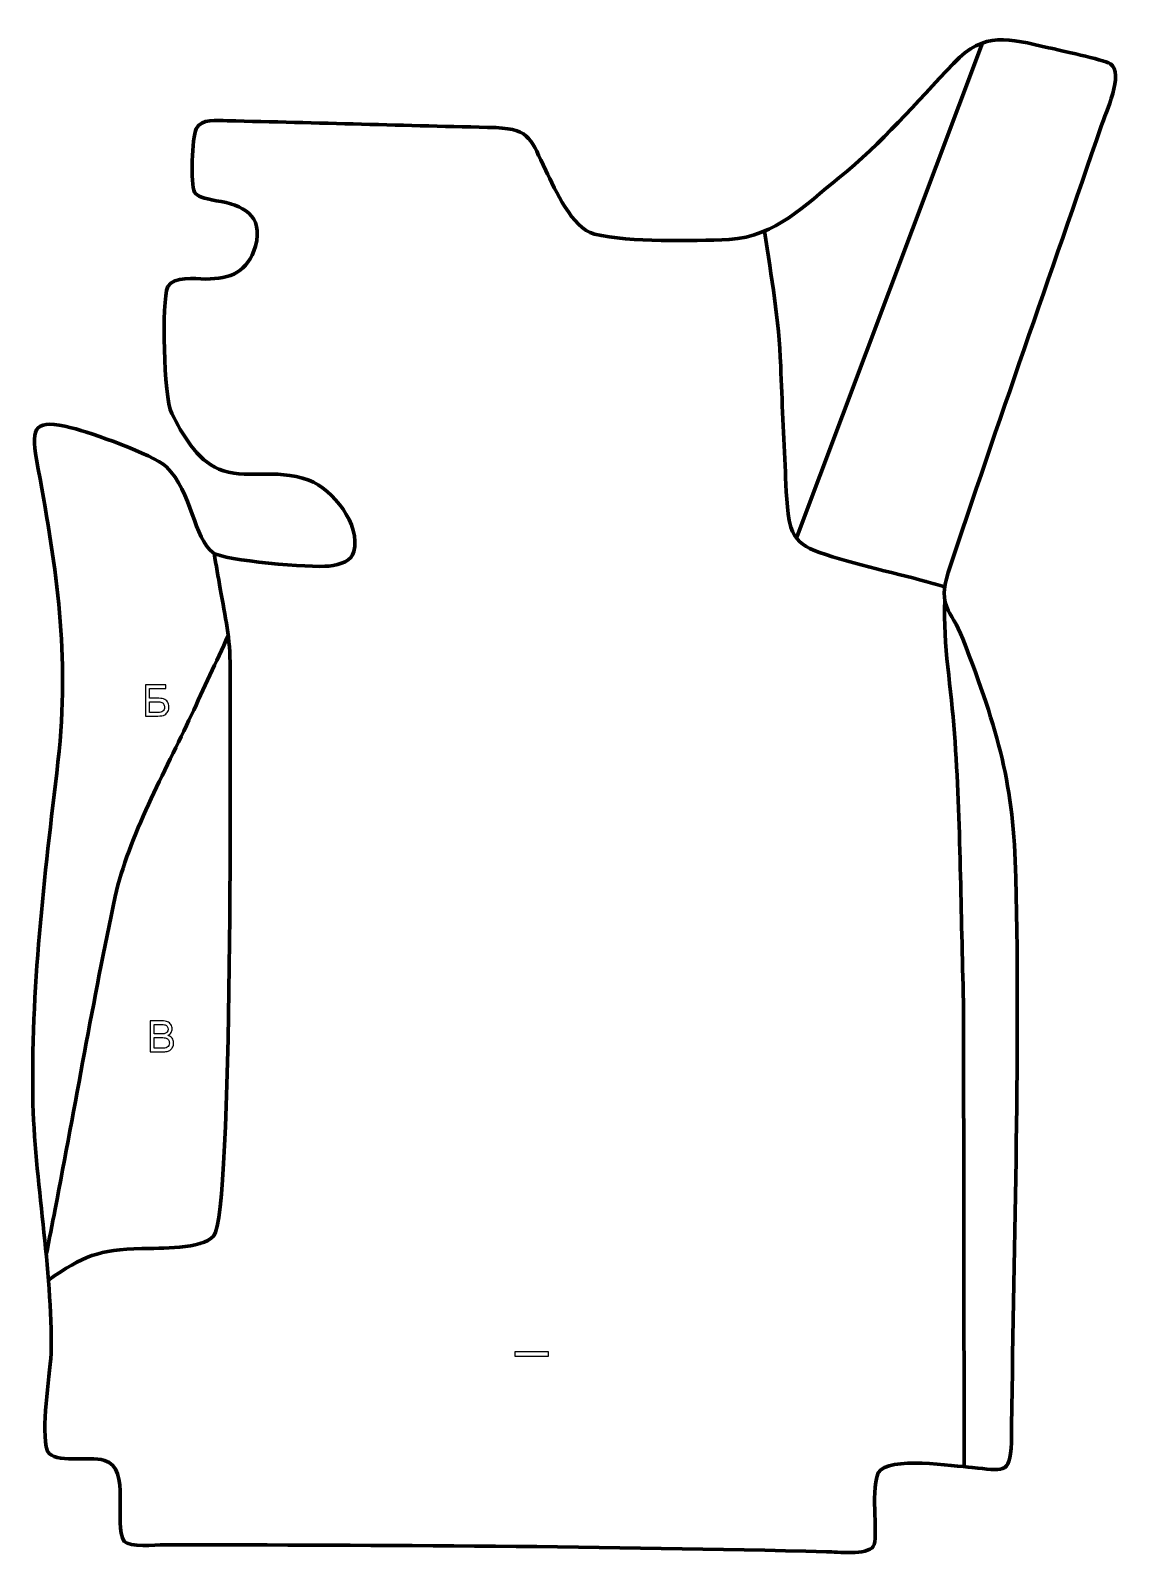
# Model space of a CAD drawing. Header units: millimetres. Extents: x 933 to 1571, y -98 to 792.
import ezdxf

# ---------------------------------------------------------------- set-up
doc = ezdxf.new("R2010")
doc.units = ezdxf.units.MM
doc.header["$MEASUREMENT"] = 0
doc.layers.add('layer 2', color=7, linetype='Continuous')
doc.layers.add('layer 3', color=7, linetype='Continuous')

msp = doc.modelspace()

# ---------------------------------------------------------------- linework, layer by layer
at = {"layer": 'layer 2', "color": 142, "lineweight": 158}
msp.add_open_spline([(1379.6123, 495.5292), (1379.6123, 495.5292), (1488.3872, 785.0883), (1488.3872, 785.0883)], degree=3, dxfattribs=at)
for points, knots in [([(1361.0925, 675.193), (1365.3074, 647.6148), (1369.5461, 624.5424), (1370.6208, 596.3384), (1370.6208, 596.3384), (1371.4065, 575.7179), (1372.4009, 555.1114), (1373.3572, 534.4986), (1373.3572, 534.4986), (1373.7293, 526.5306), (1374.1872, 510.477), (1376.3016, 503.1188), (1376.3016, 503.1188), (1376.3016, 503.1188), (1376.5128, 502.3838), (1376.5128, 502.3838), (1376.5128, 502.3838), (1378.8556, 495.0847), (1383.832, 491.3648), (1389.8371, 488.9491), (1389.8371, 488.9491), (1407.7521, 481.7424), (1436.041, 476.0475), (1455.4372, 470.5869), (1455.4372, 470.5869), (1459.1008, 469.5505), (1462.7644, 468.5144), (1466.4283, 467.4794)], [0, 0, 0, 0, 0.125, 0.125, 0.125, 0.125, 0.25, 0.25, 0.25, 0.25, 0.375, 0.375, 0.375, 0.375, 0.5, 0.5, 0.5, 0.5, 0.625, 0.625, 0.625, 0.625, 0.75, 0.75, 0.75, 0.75, 1, 1, 1, 1]), ([(943.0939, 62.6464), (963.5087, 76.8503), (972.2099, 80.256), (997.5412, 81.034), (997.5412, 81.034), (1007.8371, 81.3081), (1032.6099, 80.3491), (1039.6499, 88.3942), (1039.6499, 88.3942), (1051.0558, 102.9706), (1049.002, 382.8861), (1049.1903, 420.253), (1049.1903, 420.253), (1049.2767, 437.4022), (1046.2931, 449.7369), (1043.3813, 466.2947), (1043.3813, 466.2947), (1042.1831, 473.2102), (1040.985, 480.1258), (1039.7888, 487.0417)], [0, 0, 0, 0, 0.16666667, 0.16666667, 0.16666667, 0.16666667, 0.33333333, 0.33333333, 0.33333333, 0.33333333, 0.5, 0.5, 0.5, 0.5, 0.66666667, 0.66666667, 0.66666667, 0.66666667, 1, 1, 1, 1]), ([(1466.4527, 459.515), (1465.3658, 433.3587), (1470.3088, 408.0044), (1472.1304, 381.8516), (1472.1304, 381.8516), (1475.7199, 330.3143), (1475.8064, 276.7039), (1477.3675, 224.8422), (1477.3675, 224.8422), (1477.3675, 224.8422), (1477.7892, -46.3939), (1477.7892, -46.3939)], [0, 0, 0, 0, 0.25, 0.25, 0.25, 0.25, 0.5, 0.5, 0.5, 0.5, 1, 1, 1, 1]), ([(941.7904, 77.4099), (943.5268, 86.3096), (945.2632, 95.2093), (946.9996, 104.1091), (946.9996, 104.1091), (958.7886, 164.8238), (969.1888, 226.0911), (982.0158, 286.5579), (982.0158, 286.5579), (989.8863, 321.6542), (1011.2104, 359.6634), (1026.55, 392.6304), (1026.55, 392.6304), (1033.744, 408.0911), (1040.9048, 423.5672), (1048.0909, 439.0316)], [0, 0, 0, 0, 0.2, 0.2, 0.2, 0.2, 0.4, 0.4, 0.4, 0.4, 0.6, 0.6, 0.6, 0.6, 1, 1, 1, 1])]:
    msp.add_open_spline(points, degree=3, knots=knots, dxfattribs=at)
at = {"layer": 'layer 2', "color": 142}
for points, knots in [([(999.733, 410.1781), (999.733, 410.1781), (1011.544, 410.1781), (1011.544, 410.1781), (1011.544, 410.1781), (1011.544, 410.1781), (1011.544, 408.0445), (1011.544, 408.0445), (1011.544, 408.0445), (1011.544, 408.0445), (1002.146, 408.0445), (1002.146, 408.0445), (1002.146, 408.0445), (1002.146, 408.0445), (1002.146, 402.4311), (1002.146, 402.4311), (1002.146, 402.4311), (1002.146, 402.4311), (1006.4894, 402.4311), (1006.4894, 402.4311), (1006.4894, 402.4311), (1008.0938, 402.4311), (1009.3681, 402.2787), (1010.3163, 401.9697), (1010.3163, 401.9697), (1011.2646, 401.6649), (1012.0224, 401.0891), (1012.5939, 400.2382), (1012.5939, 400.2382), (1013.1654, 399.3916), (1013.449, 398.4052), (1013.449, 397.2791), (1013.449, 397.2791), (1013.449, 396.3605), (1013.2458, 395.5011), (1012.8352, 394.7053), (1012.8352, 394.7053), (1012.4245, 393.9052), (1011.8149, 393.2532), (1011.0021, 392.7495), (1011.0021, 392.7495), (1010.1936, 392.2457), (1008.8093, 391.9917), (1006.8577, 391.9917), (1006.8577, 391.9917), (1006.8577, 391.9917), (999.733, 391.9917), (999.733, 391.9917), (999.733, 391.9917), (999.733, 391.9917), (999.733, 410.1781), (999.733, 410.1781)], [0, 0, 0, 0, 0.07142857, 0.07142857, 0.07142857, 0.07142857, 0.14285714, 0.14285714, 0.14285714, 0.14285714, 0.21428571, 0.21428571, 0.21428571, 0.21428571, 0.28571429, 0.28571429, 0.28571429, 0.28571429, 0.35714286, 0.35714286, 0.35714286, 0.35714286, 0.42857143, 0.42857143, 0.42857143, 0.42857143, 0.5, 0.5, 0.5, 0.5, 0.57142857, 0.57142857, 0.57142857, 0.57142857, 0.64285714, 0.64285714, 0.64285714, 0.64285714, 0.71428571, 0.71428571, 0.71428571, 0.71428571, 0.78571429, 0.78571429, 0.78571429, 0.78571429, 0.85714286, 0.85714286, 0.85714286, 0.85714286, 1, 1, 1, 1]), ([(1002.146, 394.0491), (1002.146, 394.0491), (1006.9593, 394.0491), (1006.9593, 394.0491), (1006.9593, 394.0491), (1008.2589, 394.0491), (1009.2326, 394.3116), (1009.8845, 394.8407), (1009.8845, 394.8407), (1010.5322, 395.3699), (1010.8582, 396.1615), (1010.8582, 397.2156), (1010.8582, 397.2156), (1010.8582, 397.9692), (1010.6719, 398.5957), (1010.2994, 399.0995), (1010.2994, 399.0995), (1009.9269, 399.6032), (1009.4104, 399.9377), (1008.75, 400.1028), (1008.75, 400.1028), (1008.0854, 400.2679), (1006.9551, 400.3483), (1005.3591, 400.3483), (1005.3591, 400.3483), (1005.3591, 400.3483), (1002.146, 400.3483), (1002.146, 400.3483), (1002.146, 400.3483), (1002.146, 400.3483), (1002.146, 394.0491), (1002.146, 394.0491)], [0, 0, 0, 0, 0.11111111, 0.11111111, 0.11111111, 0.11111111, 0.22222222, 0.22222222, 0.22222222, 0.22222222, 0.33333333, 0.33333333, 0.33333333, 0.33333333, 0.44444444, 0.44444444, 0.44444444, 0.44444444, 0.55555556, 0.55555556, 0.55555556, 0.55555556, 0.66666667, 0.66666667, 0.66666667, 0.66666667, 0.77777778, 0.77777778, 0.77777778, 0.77777778, 1, 1, 1, 1]), ([(1002.4459, 195.8378), (1002.4459, 195.8378), (1002.4459, 214.0242), (1002.4459, 214.0242), (1002.4459, 214.0242), (1002.4459, 214.0242), (1009.27, 214.0242), (1009.27, 214.0242), (1009.27, 214.0242), (1010.6586, 214.0242), (1011.7719, 213.8422), (1012.6144, 213.4739), (1012.6144, 213.4739), (1013.4526, 213.1056), (1014.1087, 212.5383), (1014.5829, 211.7721), (1014.5829, 211.7721), (1015.0612, 211.0101), (1015.2983, 210.21), (1015.2983, 209.3718), (1015.2983, 209.3718), (1015.2983, 208.5971), (1015.0866, 207.8647), (1014.6675, 207.1789), (1014.6675, 207.1789), (1014.2484, 206.4931), (1013.6134, 205.9385), (1012.7625, 205.5152), (1012.7625, 205.5152), (1013.8632, 205.1935), (1014.7099, 204.6431), (1015.2983, 203.8642), (1015.2983, 203.8642), (1015.891, 203.0895), (1016.1873, 202.1709), (1016.1873, 201.1125), (1016.1873, 201.1125), (1016.1873, 200.2574), (1016.0053, 199.4658), (1015.6454, 198.7334), (1015.6454, 198.7334), (1015.2856, 198.001), (1014.8411, 197.438), (1014.3119, 197.0401), (1014.3119, 197.0401), (1013.7828, 196.6464), (1013.1181, 196.3458), (1012.3223, 196.1426), (1012.3223, 196.1426), (1011.5222, 195.9394), (1010.5443, 195.8378), (1009.3843, 195.8378), (1009.3843, 195.8378), (1009.3843, 195.8378), (1002.4459, 195.8378), (1002.4459, 195.8378)], [0, 0, 0, 0, 0.06666667, 0.06666667, 0.06666667, 0.06666667, 0.13333333, 0.13333333, 0.13333333, 0.13333333, 0.2, 0.2, 0.2, 0.2, 0.26666667, 0.26666667, 0.26666667, 0.26666667, 0.33333333, 0.33333333, 0.33333333, 0.33333333, 0.4, 0.4, 0.4, 0.4, 0.46666667, 0.46666667, 0.46666667, 0.46666667, 0.53333333, 0.53333333, 0.53333333, 0.53333333, 0.6, 0.6, 0.6, 0.6, 0.66666667, 0.66666667, 0.66666667, 0.66666667, 0.73333333, 0.73333333, 0.73333333, 0.73333333, 0.8, 0.8, 0.8, 0.8, 0.86666667, 0.86666667, 0.86666667, 0.86666667, 1, 1, 1, 1]), ([(1004.8589, 206.3788), (1004.8589, 206.3788), (1008.7917, 206.3788), (1008.7917, 206.3788), (1008.7917, 206.3788), (1009.8585, 206.3788), (1010.6247, 206.4508), (1011.0861, 206.5905), (1011.0861, 206.5905), (1011.7, 206.7725), (1012.1614, 207.0773), (1012.4704, 207.5006), (1012.4704, 207.5006), (1012.7795, 207.924), (1012.9361, 208.4531), (1012.9361, 209.0924), (1012.9361, 209.0924), (1012.9361, 209.6977), (1012.7922, 210.2311), (1012.5001, 210.6883), (1012.5001, 210.6883), (1012.2122, 211.1498), (1011.7973, 211.4673), (1011.2597, 211.6366), (1011.2597, 211.6366), (1010.7221, 211.8059), (1009.7992, 211.8906), (1008.4953, 211.8906), (1008.4953, 211.8906), (1008.4953, 211.8906), (1004.8589, 211.8906), (1004.8589, 211.8906), (1004.8589, 211.8906), (1004.8589, 211.8906), (1004.8589, 206.3788), (1004.8589, 206.3788)], [0, 0, 0, 0, 0.1, 0.1, 0.1, 0.1, 0.2, 0.2, 0.2, 0.2, 0.3, 0.3, 0.3, 0.3, 0.4, 0.4, 0.4, 0.4, 0.5, 0.5, 0.5, 0.5, 0.6, 0.6, 0.6, 0.6, 0.7, 0.7, 0.7, 0.7, 0.8, 0.8, 0.8, 0.8, 1, 1, 1, 1]), ([(1004.8589, 197.9714), (1004.8589, 197.9714), (1009.3886, 197.9714), (1009.3886, 197.9714), (1009.3886, 197.9714), (1010.1675, 197.9714), (1010.7136, 198.001), (1011.0311, 198.0603), (1011.0311, 198.0603), (1011.5814, 198.1577), (1012.0471, 198.3228), (1012.4196, 198.5556), (1012.4196, 198.5556), (1012.7922, 198.7884), (1013.097, 199.1271), (1013.3383, 199.5716), (1013.3383, 199.5716), (1013.5796, 200.0161), (1013.6981, 200.5283), (1013.6981, 201.1083), (1013.6981, 201.1083), (1013.6981, 201.7899), (1013.5245, 202.3783), (1013.1732, 202.8821), (1013.1732, 202.8821), (1012.826, 203.3858), (1012.3434, 203.7372), (1011.7254, 203.9404), (1011.7254, 203.9404), (1011.1115, 204.1436), (1010.2225, 204.2452), (1009.0668, 204.2452), (1009.0668, 204.2452), (1009.0668, 204.2452), (1004.8589, 204.2452), (1004.8589, 204.2452), (1004.8589, 204.2452), (1004.8589, 204.2452), (1004.8589, 197.9714), (1004.8589, 197.9714)], [0, 0, 0, 0, 0.09090909, 0.09090909, 0.09090909, 0.09090909, 0.18181818, 0.18181818, 0.18181818, 0.18181818, 0.27272727, 0.27272727, 0.27272727, 0.27272727, 0.36363636, 0.36363636, 0.36363636, 0.36363636, 0.45454545, 0.45454545, 0.45454545, 0.45454545, 0.54545455, 0.54545455, 0.54545455, 0.54545455, 0.63636364, 0.63636364, 0.63636364, 0.63636364, 0.72727273, 0.72727273, 0.72727273, 0.72727273, 0.81818182, 0.81818182, 0.81818182, 0.81818182, 1, 1, 1, 1]), ([(1215.4277, 18.2058), (1215.4277, 18.2058), (1215.4277, 20.7106), (1215.4277, 20.7106), (1215.4277, 20.7106), (1215.4277, 20.7106), (1235.0069, 20.7106), (1235.0069, 20.7106), (1235.0069, 20.7106), (1235.0069, 20.7106), (1235.0069, 18.2058), (1235.0069, 18.2058), (1235.0069, 18.2058), (1235.0069, 18.2058), (1215.4277, 18.2058), (1215.4277, 18.2058)], [0, 0, 0, 0, 0.2, 0.2, 0.2, 0.2, 0.4, 0.4, 0.4, 0.4, 0.6, 0.6, 0.6, 0.6, 1, 1, 1, 1])]:
    msp.add_open_spline(points, degree=3, knots=knots, dxfattribs=at)
at = {"layer": 'layer 3', "color": 242, "lineweight": 158}
msp.add_open_spline([(1012.6959, 642.7722), (1016.7819, 649.1402), (1028.2265, 647.2764), (1034.757, 647.2175), (1034.757, 647.2175), (1049.8199, 647.2847), (1059.0789, 651.2502), (1064.0391, 666.4272), (1064.0391, 666.4272), (1068.5617, 684.7135), (1056.8568, 690.5051), (1041.0654, 692.9568), (1041.0654, 692.9568), (1033.5656, 694.3397), (1029.9626, 695.6443), (1028.3093, 697.9035), (1028.3093, 697.9035), (1026.0284, 702.6641), (1026.838, 729.8991), (1029.3427, 734.9424), (1029.3427, 734.9424), (1032.3599, 741.0176), (1041.6515, 739.8306), (1047.5337, 739.6854), (1047.5337, 739.6854), (1099.7946, 738.395), (1152.0361, 736.8824), (1204.3171, 735.6845), (1204.3171, 735.6845), (1225.2701, 734.6627), (1224.7326, 728.1994), (1233.44, 710.7035), (1233.44, 710.7035), (1239.1074, 699.2536), (1248.6855, 677.1068), (1261.8241, 673.4452), (1261.8241, 673.4452), (1283.1309, 668.61), (1318.2253, 669.483), (1340.6215, 670.2347), (1340.6215, 670.2347), (1368.277, 672.4259), (1384.2081, 690.0965), (1404.6637, 706.3305), (1404.6637, 706.3305), (1430.0165, 726.9282), (1449.3014, 749.7726), (1471.5816, 773.1881), (1471.5816, 773.1881), (1489.8324, 792.3689), (1503.5277, 787.5878), (1526.9997, 782.3056), (1526.9997, 782.3056), (1533.6297, 780.8136), (1558.3318, 775.5483), (1563.129, 772.9614), (1563.129, 772.9614), (1571.3684, 767.4739), (1560.3289, 744.1641), (1557.725, 736.5212), (1557.725, 736.5212), (1528.119, 649.5548), (1497.2386, 562.9841), (1468.4299, 475.7532), (1468.4299, 475.7532), (1462.1176, 455.5662), (1469.859, 454.9733), (1476.9523, 437.1378), (1476.9523, 437.1378), (1498.0483, 382.2101), (1506.6297, 351.9976), (1507.9354, 297.4901), (1507.9354, 297.4901), (1510.5371, 188.876), (1506.5123, 76.6588), (1505.32, -32.2847), (1505.32, -32.2847), (1504.6104, -52.0901), (1500.0696, -48.2589), (1482.5237, -46.8753), (1482.5237, -46.8753), (1471.6284, -45.9493), (1433.5836, -40.1247), (1427.5342, -49.921), (1427.5342, -49.921), (1422.8283, -63.2303), (1428.0437, -87.9966), (1424.6395, -92.9632), (1424.6395, -92.9632), (1421.0233, -98.2392), (1403.7525, -96.211), (1397.4274, -96.0514), (1397.4274, -96.0514), (1269.1859, -92.8177), (1138.853, -92.0357), (1010.6183, -91.9988), (1010.6183, -91.9988), (1005.3102, -91.9973), (990.595, -93.5883), (987.3888, -90.0044), (987.3888, -90.0044), (980.5164, -79.8257), (991.8203, -47.2704), (975.8062, -42.6813), (975.8062, -42.6813), (966.4065, -39.9876), (946.9064, -44.9953), (942.4879, -37.3357), (942.4879, -37.3357), (938.3505, -24.3369), (943.7479, 4.6786), (944.6778, 19.79), (944.6778, 19.79), (945.4681, 70.4099), (934.9649, 119.6565), (933.9265, 170.1386), (933.9265, 170.1386), (933.0952, 239.553), (941.4577, 303.0074), (949.3733, 371.5158), (949.3733, 371.5158), (955.0356, 434.5861), (947.3446, 480.4533), (936.1361, 541.8176), (936.1361, 541.8176), (932.6105, 561.1197), (935.5752, 565.7258), (956.4376, 560.4046), (956.4376, 560.4046), (968.8201, 557.2463), (1002.9239, 545.1765), (1012.0074, 537.6194), (1012.0074, 537.6194), (1026.857, 522.6238), (1028.1018, 495.6965), (1039.1593, 487.4336), (1039.1593, 487.4336), (1045.4297, 482.7479), (1096.715, 478.4416), (1106.8061, 479.6175), (1106.8061, 479.6175), (1113.8406, 480.4372), (1120.0827, 482.6284), (1121.4294, 488.0197), (1121.4294, 488.0197), (1125.3726, 503.8062), (1109.4463, 524.2555), (1095.0598, 529.7701), (1095.0598, 529.7701), (1075.0541, 537.0019), (1057.6213, 529.7691), (1042.494, 536.2379), (1042.494, 536.2379), (1029.8078, 541.6629), (1021.0134, 556.7705), (1015.094, 568.7569), (1015.094, 568.7569), (1010.3054, 578.4536), (1009.1831, 634.0881), (1012.6959, 642.7722)], degree=3, knots=[0, 0, 0, 0, 0.02439024, 0.02439024, 0.02439024, 0.02439024, 0.04878049, 0.04878049, 0.04878049, 0.04878049, 0.07317073, 0.07317073, 0.07317073, 0.07317073, 0.09756098, 0.09756098, 0.09756098, 0.09756098, 0.12195122, 0.12195122, 0.12195122, 0.12195122, 0.14634146, 0.14634146, 0.14634146, 0.14634146, 0.17073171, 0.17073171, 0.17073171, 0.17073171, 0.19512195, 0.19512195, 0.19512195, 0.19512195, 0.2195122, 0.2195122, 0.2195122, 0.2195122, 0.24390244, 0.24390244, 0.24390244, 0.24390244, 0.26829268, 0.26829268, 0.26829268, 0.26829268, 0.29268293, 0.29268293, 0.29268293, 0.29268293, 0.31707317, 0.31707317, 0.31707317, 0.31707317, 0.34146341, 0.34146341, 0.34146341, 0.34146341, 0.36585366, 0.36585366, 0.36585366, 0.36585366, 0.3902439, 0.3902439, 0.3902439, 0.3902439, 0.41463415, 0.41463415, 0.41463415, 0.41463415, 0.43902439, 0.43902439, 0.43902439, 0.43902439, 0.46341463, 0.46341463, 0.46341463, 0.46341463, 0.48780488, 0.48780488, 0.48780488, 0.48780488, 0.51219512, 0.51219512, 0.51219512, 0.51219512, 0.53658537, 0.53658537, 0.53658537, 0.53658537, 0.56097561, 0.56097561, 0.56097561, 0.56097561, 0.58536585, 0.58536585, 0.58536585, 0.58536585, 0.6097561, 0.6097561, 0.6097561, 0.6097561, 0.63414634, 0.63414634, 0.63414634, 0.63414634, 0.65853659, 0.65853659, 0.65853659, 0.65853659, 0.68292683, 0.68292683, 0.68292683, 0.68292683, 0.70731707, 0.70731707, 0.70731707, 0.70731707, 0.73170732, 0.73170732, 0.73170732, 0.73170732, 0.75609756, 0.75609756, 0.75609756, 0.75609756, 0.7804878, 0.7804878, 0.7804878, 0.7804878, 0.80487805, 0.80487805, 0.80487805, 0.80487805, 0.82926829, 0.82926829, 0.82926829, 0.82926829, 0.85365854, 0.85365854, 0.85365854, 0.85365854, 0.87804878, 0.87804878, 0.87804878, 0.87804878, 0.90243902, 0.90243902, 0.90243902, 0.90243902, 0.92682927, 0.92682927, 0.92682927, 0.92682927, 0.95121951, 0.95121951, 0.95121951, 0.95121951, 1, 1, 1, 1], dxfattribs=at)

doc.saveas('drawing.dxf')
